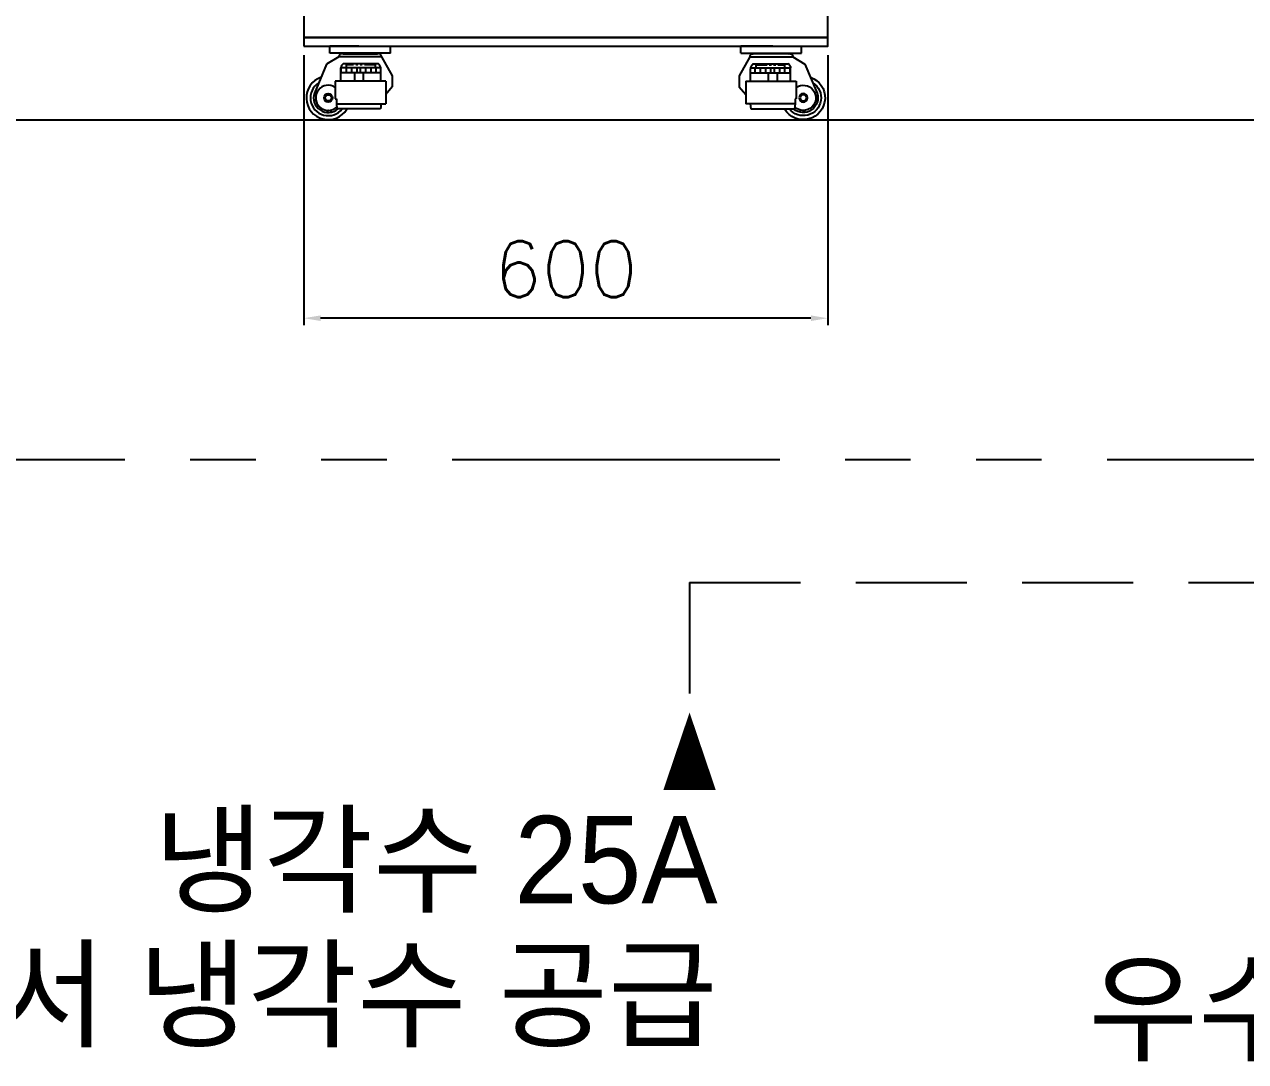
# Model space of a CAD drawing. Header units: millimetres. Extents: x 92843 to 114843, y 2721 to 9158.
# Drawn here: x 109603 to 111001, y 3469 to 4656 of the extents above; entities that cross this region are included whole.
import ezdxf
from ezdxf.enums import TextEntityAlignment as Align

# ---------------------------------------------------------------- set-up
doc = ezdxf.new("R2010")
doc.units = ezdxf.units.MM
doc.header["$LTSCALE"] = 10
doc.linetypes.add('DASHED2', pattern=[9.525, 6.35, -3.175])
doc.linetypes.add('PHANTOM', pattern=[2.5, 1.25, -0.25, 0.25, -0.25, 0.25, -0.25])
doc.layers.add('DIM', color=1, linetype='Continuous', lineweight=13)
doc.styles.get("Standard").update_dxf_attribs({"font": 'txt.shx'})
doc.styles.add('style1', font='')
doc.styles.get('style1').set_extended_font_data('Gulim')
doc.dimstyles.new('STANDARD$0', dxfattribs={"dimscale": 10, "dimtxt": 2.5, "dimasz": 2.5, "dimexe": 1, "dimexo": 1, "dimgap": 1, "dimtad": 1, "dimtoh": 1, "dimdec": 0, "dimzin": 0, "dimdsep": 46, "dimtxsty": 'Standard', "dimcen": 2.5, "dimclrd": 4, "dimclre": 4, "dimclrt": 4, "dimadec": 0, "dimazin": 0, "dimtfac": 1, "dimtdec": 4, "dimtofl": 0, "dimtmove": 2, "dimatfit": 3, "dimfxl": 1, "dimtolj": 1, "dimtzin": 0, "dimarcsym": 0})

# ---------------------------------------------------------------- blocks, each defined once
blk = doc.blocks.new('*D124')
at = {"layer": 'Defpoints', "color": 0, "linetype": 'Continuous', "ltscale": 2, "transparency": 16777216}
for p in [(109922.7, 4631.4), (110522.7, 4631.4), (109922.7, 4320.2)]:
    blk.add_point(p, dxfattribs=at)
at = {"layer": 'DIM', "color": 0, "linetype": 'Continuous', "lineweight": -2, "ltscale": 2, "transparency": 16777216}
for p, q in [((109922.7, 4621.4), (109922.7, 4312.2)), ((110522.7, 4621.4), (110522.7, 4312.2)), ((110503.5, 4320.2), (109941.9, 4320.2))]:
    blk.add_line(p, q, dxfattribs=at)
at = {"layer": 'DIM', "color": 0, "linetype": 'Continuous', "ltscale": 2, "transparency": 16777216}
for points in [[(109941.9, 4323.4), (109941.9, 4317), (109922.7, 4320.2)], [(110503.5, 4323.4), (110503.5, 4317), (110522.7, 4320.2)]]:
    blk.add_solid(points, dxfattribs=at)
at = {"layer": 'DIM', "color": 0, "linetype": 'Continuous', "ltscale": 2, "transparency": 16777216, "insert": (110222.7, 4376.2), "char_height": 64, "attachment_point": 5}
blk.add_mtext('\\A1;600', dxfattribs=at)
blk = doc.blocks.new('A$C7AB366D6')
for p, q in [((35.9, 71.2), (21.9, 62.7)), ((58.9, 83.2), (25.9, 83.2)), ((25.9, 75.2), (25.9, 83.2)), ((95.4, 75.2), (25.9, 75.2)), ((84.9, 71.2), (35.9, 71.2)), ((40.6, 74.6), (80.2, 74.6)), ((58.9, 83.2), (95.4, 83.2)), ((95.4, 75.2), (95.4, 83.2)), ((21.9, 62.7), (8, 29.7)), ((38.4, 43.2), (38.4, 58.4)), ((81.2, 63.3), (41.4, 63.3)), ((84.2, 43.2), (84.2, 56.7)), ((89.7, 43.2), (31.9, 43.2)), ((31.9, 43.2), (31.9, 23.2)), ((89.7, 43.2), (89.7, 17.4)), ((9.7, 26.6), (7.3, 26.6)), ((7.3, 21.8), (9.7, 21.8)), ((12.4, 15.5), (10.7, 13.7)), ((31.9, 23.2), (33.2, 23.2)), ((33.2, 23.2), (33.2, 17.4)), ((33.2, 17.4), (89.7, 17.4)), ((33.2, 17.4), (33.9, 11.5)), ((84.6, 17.4), (83.9, 11.5)), ((14.2, 10.4), (15.9, 12.2)), ((22.3, 9.9), (22.5, 7.4)), ((27.3, 7.7), (27.1, 10.1)), ((83.9, 11.5), (33.9, 11.5))]:
    blk.add_line(p, q)
at = {"color": 6}
for p, q in [((84.1, 58.5), (38.4, 58.5)), ((38.9, 52.7), (38.9, 58.5)), ((44.9, 52.7), (44.9, 58.5)), ((50.9, 52.7), (50.9, 58.5)), ((56.9, 52.7), (56.9, 58.5)), ((60.9, 52.7), (60.9, 58.5)), ((66.9, 52.7), (66.9, 58.5)), ((72.9, 52.7), (72.9, 58.5)), ((78.9, 52.7), (78.9, 58.5)), ((84.2, 52.7), (38.4, 52.7))]:
    blk.add_line(p, q, dxfattribs=at)
at = {"linetype": 'PHANTOM'}
for p, q in [((77.9, 62), (44.9, 62)), ((44.9, 58.5), (44.9, 62)), ((46.9, 62), (46.9, 63.3)), ((75.7, 62), (75.7, 63.3)), ((77.9, 58.5), (77.9, 62)), ((53.9, 52.7), (53.9, 43.2)), ((63.9, 52.7), (63.9, 43.2))]:
    blk.add_line(p, q, dxfattribs=at)
at = {"extrusion": (0, 0, -1), "flags": 128}
blk.add_lwpolyline([(-84.9, 71.2), (-97.2, 49.4), (-97.1, 36.8), (-89.7, 28)], dxfattribs=at)
for radius in [4.8, 3.6]:
    blk.add_circle((23.9, 24.2), radius)
for centre, radius, start, end in [((39.5, 71.2), 3.58, 71.3741, 181.0135), ((81.3, 71.2), 3.58, 358.9865, 108.6259), ((43.5, 58.7), 5.1, 114.2618, 182.5266), ((76.2, 57.1), 8.01, 357.194, 51.3564), ((23.9, 24.2), 25, 109.314, 328.6961), ((23.9, 24.2), 20.4, 122.4723, 321.398), ((23.9, 24.2), 16.8, 160.7486, 311.0057), ((23.9, 24.2), 14.4, 56.3648, 312.6912)]:
    blk.add_arc(centre, radius, start, end)
at = {"color": 0, "linetype": 'ByBlock'}
blk.add_point((23.9, 9.8), dxfattribs=at)

msp = doc.modelspace()

# ---------------------------------------------------------------- linework, layer by layer
at = {"color": 8, "ltscale": 2}
msp.add_line((108327.4, 4547.4), (113156.9, 4547.4), dxfattribs=at)
at = {"color": 4, "linetype": 'DASHED2', "ltscale": 2}
for q in [(112172.7, 4017.7), (110364.5, 3868.9)]:
    msp.add_line((110364.5, 4017.7), q, dxfattribs=at)
at = {"color": 8, "linetype": 'PHANTOM', "ltscale": 30}
msp.add_lwpolyline([(112642.7, 9158.4), (107842.7, 9158.4), (107842.7, 4158.4), (114842.7, 4158.4), (114842.7, 6958.4)], dxfattribs=at)
at = {"linetype": 'Continuous', "ltscale": 2}
for points in [[(109922.7, 4641.4), (110522.7, 4641.4), (110522.7, 6041.4), (109922.7, 6041.4)], [(109922.7, 4631.4), (110522.7, 4631.4), (110522.7, 4641.4), (109922.7, 4641.4)]]:
    msp.add_lwpolyline(points, close=True, dxfattribs=at)
at = {"color": 4, "linetype": 'DASHED2', "ltscale": 2}
msp.add_lwpolyline([(110364.5, 3868.9, 0, 60, 0), (110364.5, 3780.3, 60, 60, 0)], format="xyseb", dxfattribs=at)

# ---------------------------------------------------------------- block references
at = {"linetype": 'Continuous', "ltscale": 2}
msp.add_blockref('A$C7AB366D6', (109926.8, 4548.2), dxfattribs=at)
at = {"linetype": 'Continuous', "ltscale": 2, "xscale": -1}
msp.add_blockref('A$C7AB366D6', (110518.6, 4548.2), dxfattribs=at)

# ---------------------------------------------------------------- texts
at = {"color": 4, "linetype": 'Continuous', "ltscale": 2, "style": 'style1'}
for s, p in [('냉각수 25A', (110396.6, 3620.6)), ('우수AMS에서 냉각수 공급', (110396.6, 3466.4))]:
    msp.add_text(s, height=100, dxfattribs=at).set_placement(p, align=Align.BOTTOM_RIGHT)
msp.add_text('우수AMS에서 1차에어 공급', height=100, dxfattribs=at).set_placement((112379.6, 3530.2), align=Align.MIDDLE_RIGHT)

# ---------------------------------------------------------------- dimensions: what is measured, and where the dimension line sits
at = {"layer": 'DIM', "linetype": 'Continuous', "ltscale": 2}
dim = msp.add_linear_dim(base=(109922.7, 4320.2), p1=(110522.7, 4631.4), p2=(109922.7, 4631.4), dimstyle='STANDARD$0', override={"dimscale": 160, "dimtxt": 0.4, "dimasz": 0.12, "dimexe": 0.05, "dimexo": 0.0625, "dimgap": 0.15, "dimcen": 0.08, "dimclrd": 0, "dimclre": 0, "dimclrt": 0, "dimtdec": 0, "dimtmove": 0}, dxfattribs=at)
dim.commit()
dim.dimension.update_dxf_attribs({"geometry": '*D124', "text_midpoint": (110222.7, 4376.2)})

doc.saveas('drawing.dxf')
